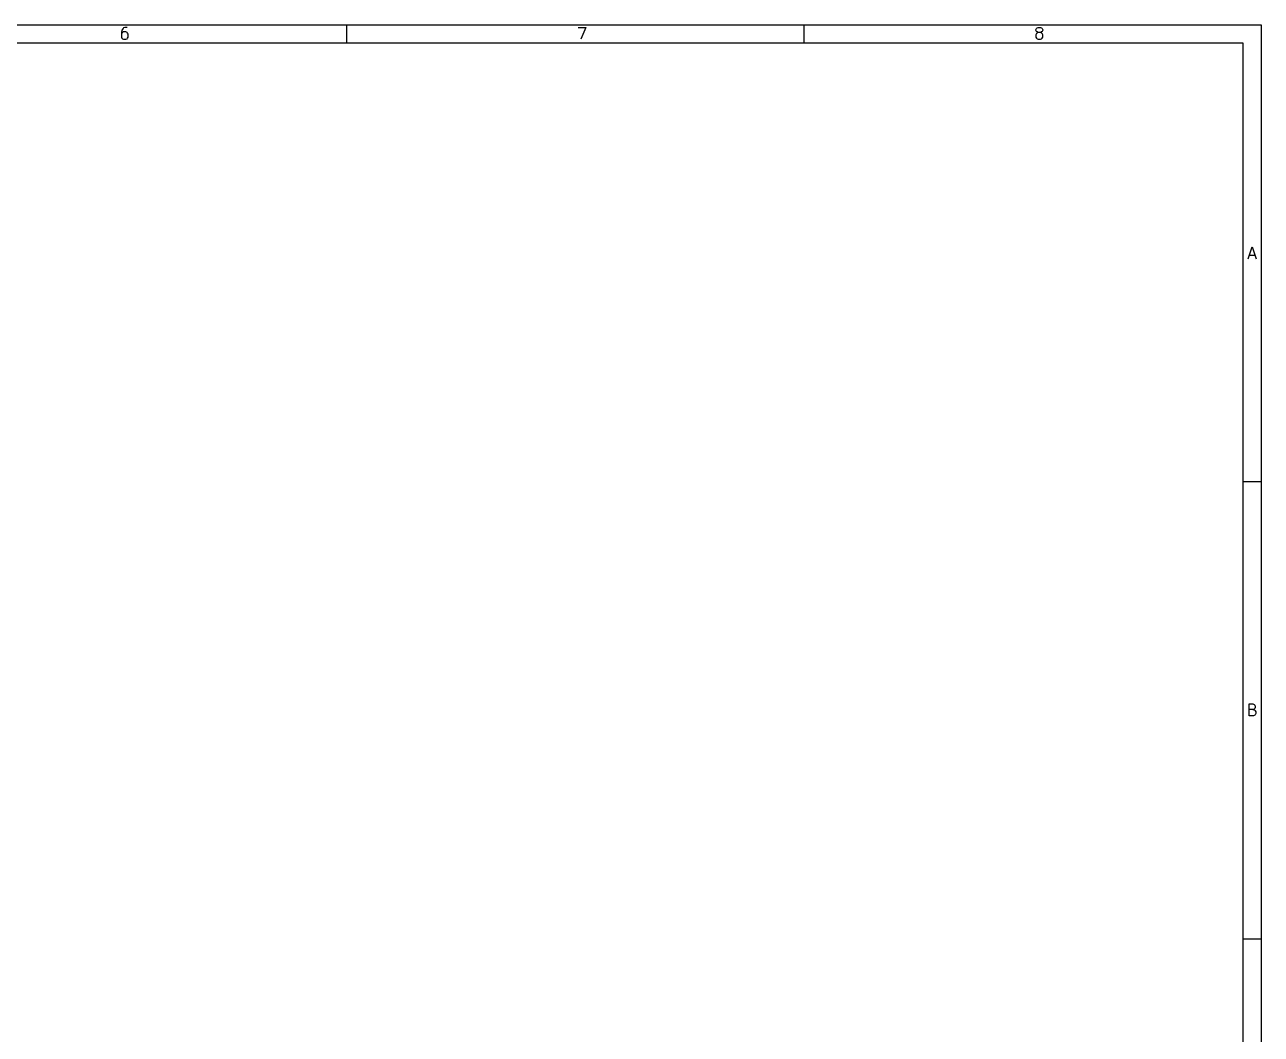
# Model space of a CAD drawing. Extents: x 0.4 to 16.1, y -11.3 to -0.4.
# Drawn here: x 10.82 to 16.14, y -4.74 to -0.39 of the extents above; entities that cross this region are included whole.
import ezdxf

# ---------------------------------------------------------------- set-up
doc = ezdxf.new("R2010")
doc.units = 0
doc.header["$MEASUREMENT"] = 0
doc.layers.add('RED2', color=1, linetype='CONTINUOUS')

msp = doc.modelspace()

# ---------------------------------------------------------------- linework, layer by layer
at = {"layer": 'RED2', "linetype": 'CONTINUOUS'}
for p, q in [((0.3937, -0.3937), (16.1413, -0.3937)), ((11.2365, -0.4174), (11.2341, -0.4272)), ((11.2414, -0.4101), (11.2365, -0.4174)), ((11.2439, -0.4248), (11.239, -0.4272)), ((11.2439, -0.4077), (11.2414, -0.4101)), ((11.2487, -0.4053), (11.2439, -0.4077)), ((11.2536, -0.4248), (11.2439, -0.4248)), ((11.2585, -0.4053), (11.2487, -0.4053)), ((11.2585, -0.4272), (11.2536, -0.4248)), ((12.2047, -0.4724), (12.2047, -0.3937)), ((13.2002, -0.4053), (13.2343, -0.4053)), ((13.2343, -0.4053), (13.2124, -0.4564)), ((14.1732, -0.4724), (14.1732, -0.3937)), ((15.1711, -0.415), (15.1735, -0.4101)), ((15.1711, -0.4174), (15.1711, -0.415)), ((15.1735, -0.4223), (15.1711, -0.4174)), ((15.1735, -0.4101), (15.176, -0.4077)), ((15.176, -0.4248), (15.1735, -0.4223)), ((15.176, -0.4077), (15.1809, -0.4053)), ((15.1809, -0.4272), (15.176, -0.4248)), ((15.1809, -0.4053), (15.1906, -0.4053)), ((15.1906, -0.4053), (15.1955, -0.4077)), ((15.1955, -0.4248), (15.1906, -0.4272)), ((15.1955, -0.4077), (15.1979, -0.4101)), ((15.1979, -0.4223), (15.1955, -0.4248)), ((15.1979, -0.4101), (15.2004, -0.415)), ((15.2004, -0.4174), (15.1979, -0.4223)), ((15.2004, -0.415), (15.2004, -0.4174)), ((16.1413, -0.3937), (16.1413, -11.2993)), ((0.4724, -0.4724), (16.0626, -0.4724)), ((11.2341, -0.4272), (11.2341, -0.4467)), ((11.2365, -0.4296), (11.2341, -0.4345)), ((11.2341, -0.4467), (11.2365, -0.4516)), ((11.239, -0.4272), (11.2365, -0.4296)), ((11.2365, -0.4516), (11.239, -0.454)), ((11.239, -0.454), (11.2439, -0.4564)), ((11.2439, -0.4564), (11.2536, -0.4564)), ((11.2536, -0.4564), (11.2585, -0.454)), ((11.2609, -0.4296), (11.2585, -0.4272)), ((11.2585, -0.454), (11.2609, -0.4516)), ((11.2633, -0.4345), (11.2609, -0.4296)), ((11.2609, -0.4516), (11.2633, -0.4467)), ((11.2633, -0.4467), (11.2633, -0.4345)), ((15.1735, -0.4321), (15.1711, -0.4369)), ((15.1711, -0.4369), (15.1711, -0.4467)), ((15.1711, -0.4467), (15.1735, -0.4516)), ((15.176, -0.4296), (15.1735, -0.4321)), ((15.1735, -0.4516), (15.176, -0.454)), ((15.1809, -0.4272), (15.176, -0.4296)), ((15.176, -0.454), (15.1809, -0.4564)), ((15.1906, -0.4272), (15.1809, -0.4272)), ((15.1809, -0.4564), (15.1906, -0.4564)), ((15.1955, -0.4296), (15.1906, -0.4272)), ((15.1906, -0.4564), (15.1955, -0.454)), ((15.1979, -0.4321), (15.1955, -0.4296)), ((15.1955, -0.454), (15.1979, -0.4516)), ((15.2004, -0.4369), (15.1979, -0.4321)), ((15.1979, -0.4516), (15.2004, -0.4467)), ((15.2004, -0.4467), (15.2004, -0.4369)), ((16.0626, -0.4724), (16.0626, -11.2206)), ((16.0849, -1.4013), (16.1019, -1.3501)), ((16.1019, -1.3501), (16.119, -1.4013)), ((16.0897, -1.3867), (16.1141, -1.3867)), ((16.1413, -2.3622), (16.0626, -2.3622)), ((16.0885, -3.3698), (16.0885, -3.3186)), ((16.0885, -3.3186), (16.1056, -3.3186)), ((16.1056, -3.343), (16.0885, -3.343)), ((16.1056, -3.3186), (16.1105, -3.3211)), ((16.1105, -3.3406), (16.1056, -3.343)), ((16.1056, -3.343), (16.1129, -3.3455)), ((16.1105, -3.3211), (16.1129, -3.3235)), ((16.1129, -3.3381), (16.1105, -3.3406)), ((16.1129, -3.3235), (16.1153, -3.3284)), ((16.1153, -3.3333), (16.1129, -3.3381)), ((16.1129, -3.3455), (16.1153, -3.3479)), ((16.1153, -3.3284), (16.1153, -3.3333)), ((16.1153, -3.3479), (16.1178, -3.3528)), ((16.1178, -3.3528), (16.1178, -3.3601)), ((16.108, -3.3698), (16.0885, -3.3698)), ((16.1129, -3.3674), (16.108, -3.3698)), ((16.1153, -3.365), (16.1129, -3.3674)), ((16.1178, -3.3601), (16.1153, -3.365)), ((16.1413, -4.3307), (16.0626, -4.3307))]:
    msp.add_line(p, q, dxfattribs=at)

doc.saveas('drawing.dxf')
